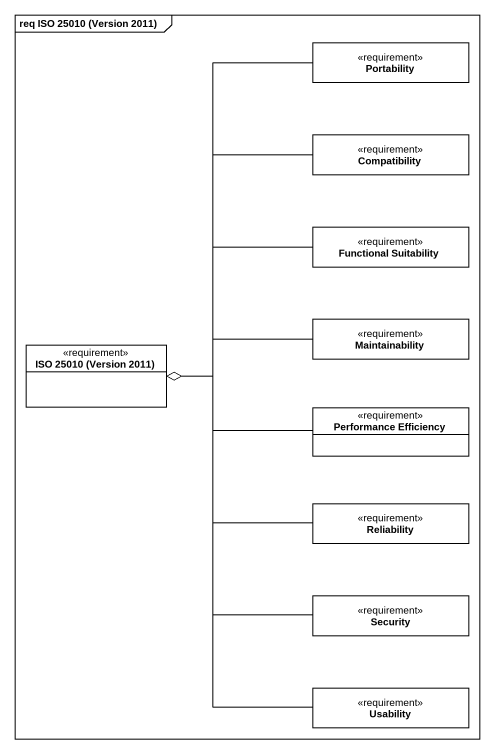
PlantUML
@startuml
mainframe req ISO 25010 (Version 2011)
hide circle
hide empty members
class Portability <<requirement>> #FFFFFF
class Compatibility <<requirement>> #FFFFFF
class "Functional Suitability" as Functional_Suitability <<requirement>> #FFFFFF
class Maintainability <<requirement>> #FFFFFF
class "ISO 25010 (Version 2011)" as ISO_25010_Version_2011 <<requirement>> #FFFFFF
class "Performance Efficiency" as Performance_Efficiency <<requirement>> #FFFFFF
class Reliability <<requirement>> #FFFFFF
class Security <<requirement>> #FFFFFF
class Usability <<requirement>> #FFFFFF
Portability --o ISO_25010_Version_2011
Compatibility --o ISO_25010_Version_2011
Functional_Suitability -left-o ISO_25010_Version_2011
Maintainability -left-o ISO_25010_Version_2011
Performance_Efficiency -left-o ISO_25010_Version_2011
Reliability -left-o ISO_25010_Version_2011
Security -up-o ISO_25010_Version_2011
Usability -up-o ISO_25010_Version_2011
@enduml
